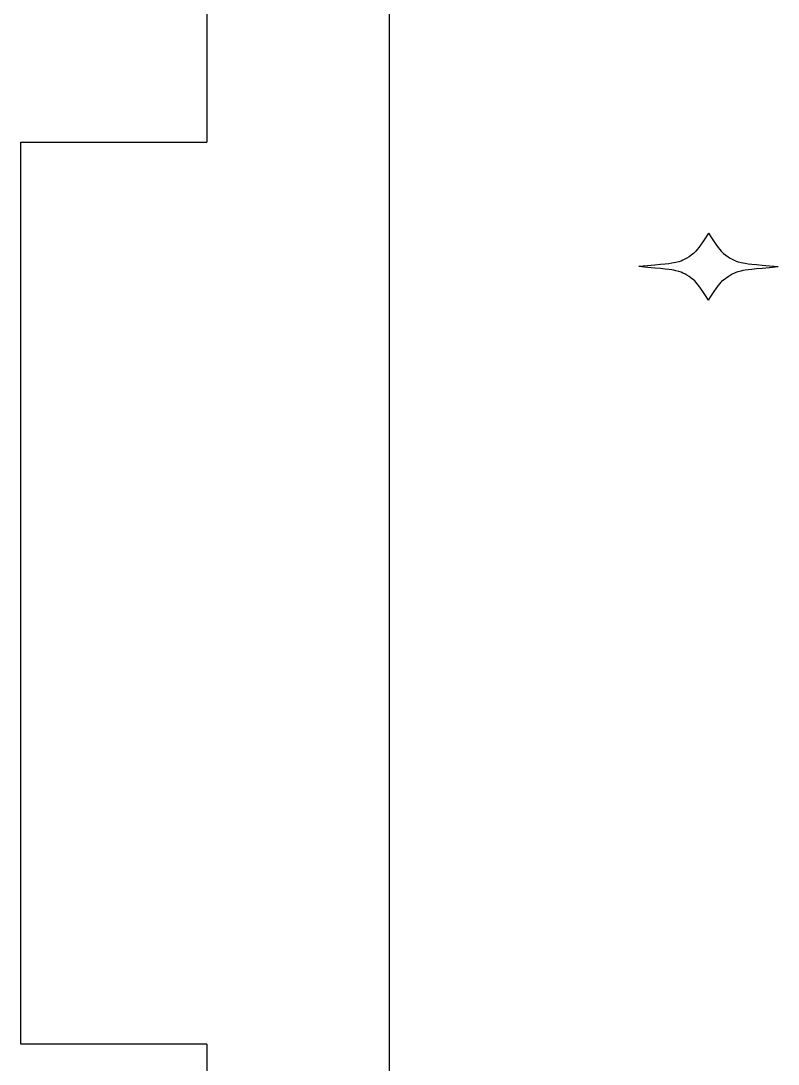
# Model space of a CAD drawing. Header units: millimetres. Extents: x -37.1 to 17.5, y -29.9 to 15.1.
# Drawn here: x -36.337 to -34.657, y -18.89 to -16.577 of the extents above; entities that cross this region are included whole.
import ezdxf

# ---------------------------------------------------------------- set-up
doc = ezdxf.new("R2010")
doc.units = ezdxf.units.MM
doc.header["$MEASUREMENT"] = 0
doc.layers.add('Layer 01', color=12, linetype='Continuous', true_color=0xc80000)

msp = doc.modelspace()

# ---------------------------------------------------------------- linework, layer by layer
at = {"layer": 'Layer 01', "linetype": 'Continuous', "lineweight": 25}
for p, q in [((-35.9248, -13.8882), (-35.9248, -16.8458)), ((-35.5198, -29.0744), (-35.5198, -14.6171)), ((-36.3373, -18.8458), (-36.3373, -16.8458)), ((-36.3373, -16.8458), (-35.9248, -16.8458)), ((-35.9248, -18.8458), (-36.3373, -18.8458)), ((-35.9248, -18.8458), (-35.9248, -20.8458))]:
    msp.add_line(p, q, dxfattribs=at)
at = {"layer": 'Layer 01'}
for points in [[(-34.8117, -17.0472), (-34.8317, -17.0787), (-34.8446, -17.094), (-34.8656, -17.1064), (-34.8787, -17.1126), (-34.9098, -17.117), (-34.9661, -17.1217)], [(-34.8117, -17.0472), (-34.7917, -17.0787), (-34.7789, -17.094), (-34.7578, -17.1064), (-34.7448, -17.1126), (-34.7137, -17.117), (-34.6573, -17.1217)], [(-34.8117, -17.1961), (-34.8317, -17.1646), (-34.8446, -17.1494), (-34.8656, -17.137), (-34.8787, -17.1308), (-34.9098, -17.1263), (-34.9661, -17.1217)], [(-34.8117, -17.1961), (-34.7917, -17.1646), (-34.7789, -17.1494), (-34.7578, -17.137), (-34.7448, -17.1308), (-34.7137, -17.1263), (-34.6573, -17.1217)]]:
    msp.add_open_spline(points, degree=3, dxfattribs=at)

doc.saveas('drawing.dxf')
